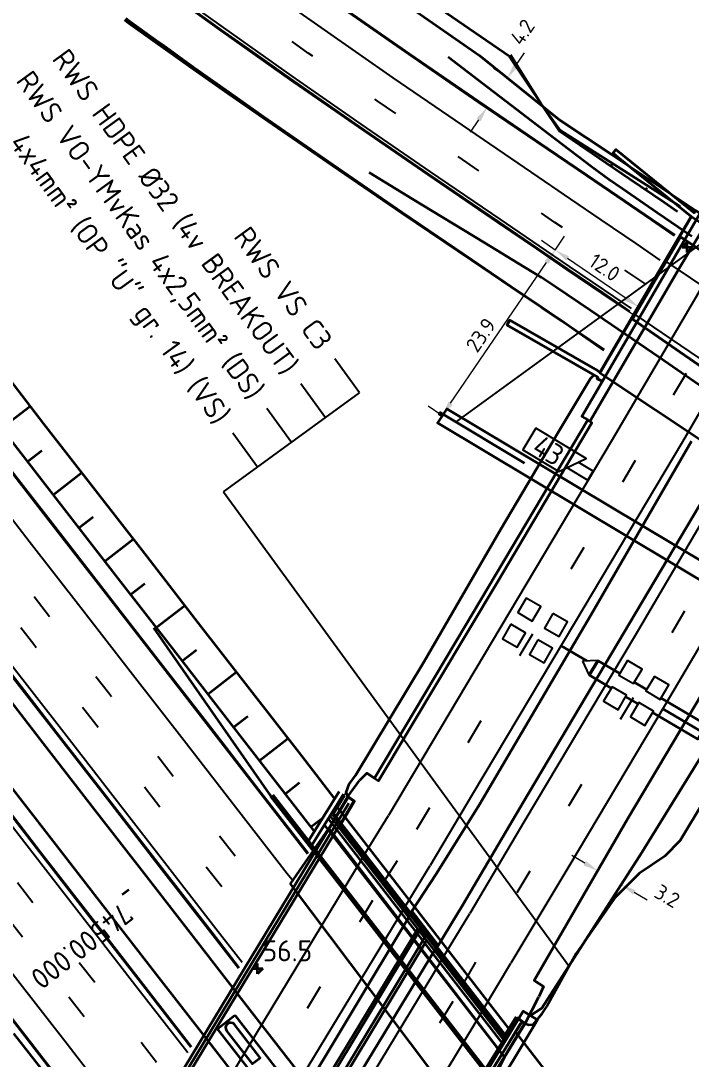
# Model space of a CAD drawing. Header units: metres. Extents: x 134219 to 139178, y 438661 to 444352.
# Drawn here: x 135409.4 to 135489.1, y 443127.5 to 443251 of the extents above; entities that cross this region are included whole.
import ezdxf
from ezdxf.enums import TextEntityAlignment as Align

# ---------------------------------------------------------------- set-up
doc = ezdxf.new("R2010")
doc.units = ezdxf.units.M
doc.linetypes.add('13strp', pattern=[4, 1, -3])
doc.linetypes.add('39strp', pattern=[12, 3, -9])
doc.layers.get('DEFPOINTS').update_dxf_attribs({"color": 193})
for name, color, linetype, lineweight in [('N-WE-KL-ET_LS_OV_KABEL-G', 10, 'KL-LS-OV-N', 35), ('N-WE-KL-ET_LS_OV_KABEL-M', 7, 'Continuous', 18), ('N-WE-KL-ET_LS_OV_KABEL-T25', 7, 'Continuous', 25), ('N-WE-KL-ET_MANTELBUIS-G', 10, 'Continuous', 35), ('N-WE-KL-MONITORING-S', 10, 'Continuous', 25), ('N-WE-KL-MONITORING-T18', 1, 'Continuous', 25), ('N-WE-VW-VS-S', 160, 'Continuous', 25), ('Utd-geleiderail-nw', 8, 'glm a2ee v014$0$f2m40080', 35), ('Utd-ondergr-bs', 8, 'Continuous', 35), ('Utd-ondergr-nw', 8, '13strp', 35), ('X-XX-AL-AANPIJLING-S', 7, 'Continuous', 25)]:
    doc.layers.add(name, color=color, linetype=linetype, lineweight=lineweight)
for name, color, linetype in [('N-WE-KL-MONITORING-T25', 2, 'Continuous'), ('Utd-weg-bs', 8, 'Continuous'), ('Utd-weg-nw', 8, 'Continuous')]:
    doc.layers.add(name, color=color, linetype=linetype)
doc.styles.add('alm a2ee v011$0$rtw_iso', font='NLCS-ISO.ttf')
doc.styles.add('dtm a2ee v011$0$rtw_iso', font='NLCS-ISO.ttf')
doc.styles.add('NLCS-ISO', font='NLCS-ISO.ttf')
doc.styles.add('NLCS_18', font='NLCS-ISO.ttf', dxfattribs={"height": 1.8})
doc.linetypes.add('glm a2ee v014$0$f2m40080', pattern='A,2,-1,[160,RTW.shx,S=0.5,R=0,X=0,Y=0],-1', length=4)
doc.linetypes.add('KL-LS-OV-N', pattern='A,4,-1,[103,NLCS.SHX,S=0.75,R=0,X=0,Y=0],-1,4,-1.5,["0V",Standard,S=1,R=0,X=0,Y=-0.5],-3', length=14.5)
doc.dimstyles.new('NLCS_t18_pijl_Dimension_l3_h1', dxfattribs={"dimtxt": 1.8, "dimasz": 1.8, "dimexe": 2, "dimexo": 2, "dimgap": 0.7, "dimtad": 1, "dimdec": 1, "dimzin": 0, "dimdsep": 46, "dimtxsty": 'NLCS_18', "dimcen": 2.5, "dimdle": 2, "dimclrd": 256, "dimclre": 256, "dimclrt": 256, "dimadec": 1, "dimazin": 0, "dimtfac": 1, "dimtdec": 1, "dimtofl": 0, "dimtmove": 1, "dimatfit": 0, "dimfxl": 0, "dimtolj": 1, "dimtzin": 0, "dimlwd": 18, "dimlwe": 18, "dimarcsym": 0})

# ---------------------------------------------------------------- blocks, each defined once
blk = doc.blocks.new('*D170')
at = {"layer": 'DEFPOINTS', "color": 0, "transparency": 16777216}
for p in [(135467.29, 443244.24), (135467.29, 443244.24), (135464.89, 443240.75)]:
    blk.add_point(p, dxfattribs=at)
at = {"layer": 'N-WE-KL-ET_LS_OV_KABEL-M', "linetype": 'Continuous', "lineweight": 18, "transparency": 16777216}
for p, q in [((135468.3, 443245.73), (135469.32, 443247.21)), ((135463.87, 443239.26), (135462.86, 443237.78))]:
    blk.add_line(p, q, dxfattribs=at)
at = {"layer": 'N-WE-KL-ET_LS_OV_KABEL-M', "lineweight": 18, "transparency": 16777216}
for p, q in [((135467.29, 443244.24), (135465.64, 443245.37)), ((135464.89, 443240.75), (135463.24, 443241.88))]:
    blk.add_line(p, q, dxfattribs=at)
at = {"layer": 'N-WE-KL-ET_LS_OV_KABEL-M', "transparency": 16777216}
for points in [[(135468.06, 443245.9), (135468.55, 443245.56), (135467.29, 443244.24)], [(135463.63, 443239.43), (135464.12, 443239.09), (135464.89, 443240.75)]]:
    blk.add_solid(points, dxfattribs=at)
at = {"layer": 'N-WE-KL-ET_LS_OV_KABEL-M', "transparency": 16777216, "insert": (135469.08, 443249.69), "char_height": 1.8, "attachment_point": 5, "rotation": 55.5703, "style": 'NLCS_18'}
blk.add_mtext('\\A1;4.2', dxfattribs=at)
blk = doc.blocks.new('SKL-DATA_SIGNAALGEVER-SO')
blk.add_lwpolyline([(-1, 2), (-1, 0), (1, 0), (1, 2)], close=True)
blk = doc.blocks.new('SVW-VS_KAST_LUSKOPPELKAST-SO')
blk.add_lwpolyline([(0, 1.5), (-1, 0), (1, 0)], close=True)
blk = doc.blocks.new('*D402')
at = {"layer": 'DEFPOINTS', "color": 0, "transparency": 16777216}
for p in [(135472.98, 443223.78), (135472.98, 443223.78), (135482.92, 443217)]:
    blk.add_point(p, dxfattribs=at)
at = {"layer": 'N-WE-KL-ET_LS_OV_KABEL-M', "lineweight": 18, "transparency": 16777216}
for p, q in [((135472.98, 443223.78), (135474.1, 443225.43)), ((135482.92, 443217), (135484.05, 443218.65))]:
    blk.add_line(p, q, dxfattribs=at)
at = {"layer": 'N-WE-KL-ET_LS_OV_KABEL-M', "linetype": 'Continuous', "lineweight": 18, "transparency": 16777216}
blk.add_line((135481.43, 443218.01), (135474.46, 443222.77), dxfattribs=at)
at = {"layer": 'N-WE-KL-ET_LS_OV_KABEL-M', "transparency": 16777216}
for points in [[(135474.63, 443223.02), (135474.29, 443222.52), (135472.98, 443223.78)], [(135481.6, 443218.26), (135481.26, 443217.76), (135482.92, 443217)]]:
    blk.add_solid(points, dxfattribs=at)
at = {"layer": 'N-WE-KL-ET_LS_OV_KABEL-M', "transparency": 16777216, "insert": (135478.85, 443221.71), "char_height": 1.8, "attachment_point": 5, "rotation": 325.6812, "style": 'NLCS_18'}
blk.add_mtext('\\A1;12.0', dxfattribs=at)
blk = doc.blocks.new('*D403')
at = {"layer": 'DEFPOINTS', "color": 0, "transparency": 16777216}
for p in [(135472.98, 443223.78), (135472.98, 443223.78), (135459.52, 443204.08)]:
    blk.add_point(p, dxfattribs=at)
at = {"layer": 'N-WE-KL-ET_LS_OV_KABEL-M', "lineweight": 18, "transparency": 16777216}
for p, q in [((135472.98, 443223.78), (135471.33, 443224.91)), ((135459.52, 443204.08), (135457.87, 443205.2))]:
    blk.add_line(p, q, dxfattribs=at)
at = {"layer": 'N-WE-KL-ET_LS_OV_KABEL-M', "linetype": 'Continuous', "lineweight": 18, "transparency": 16777216}
blk.add_line((135460.54, 443205.56), (135471.96, 443222.3), dxfattribs=at)
at = {"layer": 'N-WE-KL-ET_LS_OV_KABEL-M', "transparency": 16777216}
for points in [[(135471.71, 443222.47), (135472.21, 443222.13), (135472.98, 443223.78)], [(135460.29, 443205.73), (135460.79, 443205.39), (135459.52, 443204.08)]]:
    blk.add_solid(points, dxfattribs=at)
at = {"layer": 'N-WE-KL-ET_LS_OV_KABEL-M', "transparency": 16777216, "insert": (135464.14, 443213.67), "char_height": 1.8, "attachment_point": 5, "rotation": 55.6812, "style": 'NLCS_18'}
blk.add_mtext('\\A1;23.9', dxfattribs=at)
blk = doc.blocks.new('dtm a2ee v011$0$hecto-flat-102')
at = {"layer": 'Utd-ondergr-bs'}
for p, q in [((0, 0.625), (-0.625, 0)), ((-0.625, 0), (0.625, 0)), ((0, -0.625), (0, 0.625)), ((0.625, 0), (0, -0.625))]:
    blk.add_line(p, q, dxfattribs=at)
blk = doc.blocks.new('dtm a2ee v011$0$hecto-flat-111')
at = {"layer": 'Utd-ondergr-bs'}
for p, q in [((0, 0.625), (-0.625, 0)), ((-0.625, 0), (0.625, 0)), ((0, -0.625), (0, 0.625)), ((0.625, 0), (0, -0.625))]:
    blk.add_line(p, q, dxfattribs=at)
blk = doc.blocks.new('*D575')
at = {"layer": 'DEFPOINTS', "color": 0, "transparency": 16777216}
for p in [(135478.04, 443149.96), (135478.04, 443149.96), (135480.83, 443148.31)]:
    blk.add_point(p, dxfattribs=at)
at = {"layer": 'N-WE-KL-ET_LS_OV_KABEL-M', "linetype": 'Continuous', "lineweight": 18, "transparency": 16777216}
for p, q in [((135476.49, 443150.87), (135474.94, 443151.78)), ((135482.38, 443147.4), (135483.93, 443146.49))]:
    blk.add_line(p, q, dxfattribs=at)
at = {"layer": 'N-WE-KL-ET_LS_OV_KABEL-M', "lineweight": 18, "transparency": 16777216}
for p, q in [((135478.04, 443149.96), (135479.05, 443151.68)), ((135480.83, 443148.32), (135481.84, 443150.04))]:
    blk.add_line(p, q, dxfattribs=at)
at = {"layer": 'N-WE-KL-ET_LS_OV_KABEL-M', "transparency": 16777216}
for points in [[(135476.64, 443151.13), (135476.34, 443150.61), (135478.04, 443149.96)], [(135482.53, 443147.66), (135482.22, 443147.14), (135480.83, 443148.32)]]:
    blk.add_solid(points, dxfattribs=at)
at = {"layer": 'N-WE-KL-ET_LS_OV_KABEL-M', "transparency": 16777216, "insert": (135486.3, 443146.95), "char_height": 1.8, "attachment_point": 5, "rotation": 329.5101, "style": 'NLCS_18'}
blk.add_mtext('\\A1;3.2', dxfattribs=at)
blk = doc.blocks.new('SKL-MONITORING_CAMERA_VIDEO')
blk.add_lwpolyline([(8.5, 3), (8.5, 0), (3.5, 0), (1.5, 3)], close=True)
blk.add_lwpolyline([(2.92, 0.88), (0, 0.88), (0, 2.12), (2.08, 2.12)])
at = {"layer": 'N-WE-KL-MONITORING-T18', "linetype": 'ByBlock', "style": 'NLCS-ISO'}
blk.add_attdef('GROEPSNUMMER', text='', height=1.8, dxfattribs=at).set_placement((-2, -4), align=Align.RIGHT)
blk.add_attdef('FASE-AANSLUITING_1', (10.5, -4), '', height=1.8, dxfattribs=at)
at = {"layer": 'N-WE-KL-MONITORING-T18', "linetype": 'ByBlock', "style": 'NLCS-ISO', "flags": 1}
for tag, p in [('OMSCHRIJVING_LEGENDA', (0, -11.53)), ('LEVERANCIER', (0, -15.31)), ('LOCATIE', (0, -19.1)), ('TYPE_CAMERA', (0, -22.88)), ('TYPE_PAN/TIL/ZOOM', (0, -26.67)), ('HOOGTE_CAMERAMAST', (0, -30.45)), ('LENGTE_UITHOUDER', (0, -34.24)), ('TYPE_CAMERAMAST', (0, -38.02)), ('BPS-CODERING', (0, -41.81)), ('VOEDINGSPUNT', (0, -45.59)), ('POSITIE_X', (0, -49.37)), ('POSITIE_Y', (0, -53.16)), ('OVERIGE_OPMERKING(EN)_1', (0, -56.94)), ('OVERIGE_OPMERKING(EN)_2', (0, -60.73))]:
    blk.add_attdef(tag, p, '', height=1.8, dxfattribs=at)
at = {"layer": 'N-WE-KL-MONITORING-T25', "linetype": 'ByBlock', "style": 'NLCS-ISO'}
blk.add_attdef('CAMERA-NUMMER', text='', height=2.5, dxfattribs=at).set_placement((4.25, 1.5), align=Align.MIDDLE)

msp = doc.modelspace()

# ---------------------------------------------------------------- linework, layer by layer
at = {"layer": 'N-WE-KL-ET_LS_OV_KABEL-G', "flags": 128}
for points in [[(135137.72, 443561.06), (135145.78, 443551.18), (135171.11, 443525.5), (135184.34, 443511.16), (135208.16, 443486.08), (135226.75, 443465.82), (135245.69, 443445.65), (135260.54, 443429.78), (135270.33, 443419.03), (135273.4, 443419.46), (135275.56, 443416.11), (135315.61, 443372.98), (135324.3, 443365.55), (135329.78, 443361.21), (135339.95, 443350.76), (135352.87, 443337.28), (135358.68, 443331.25), (135366.62, 443323.69), (135376.42, 443314.55), (135387.86, 443304.35), (135402.01, 443292.44), (135415.46, 443281.65), (135429.71, 443270.85), (135443.33, 443261.3), (135463.96, 443246.92), (135473.52, 443239.23), (135479.74, 443235.11), (135525.99, 443204.28), (135528.77, 443203.14), (135530.48, 443206.52)], [(135469.33, 443198.44), (135459.29, 443204.45), (135459.19, 443204.27), (135459.52, 443204.08)], [(135476.74, 443174.91), (135473.7, 443176.7)], [(135490.89, 443166.2), (135485.78, 443169.22)], [(135491.4, 443165.29), (135483.27, 443152.12), (135471.37, 443133.6), (135470.04, 443132.76)]]:
    msp.add_lwpolyline(points, dxfattribs=at)
at = {"layer": 'N-WE-KL-ET_LS_OV_KABEL-M'}
for points in [[(135482.92, 443217), (135482.29, 443216.08)], [(135481.8, 443216.41), (135482.29, 443216.08)]]:
    msp.add_lwpolyline(points, dxfattribs=at)
at = {"layer": 'N-WE-KL-ET_MANTELBUIS-G', "flags": 128}
msp.add_lwpolyline([(135510.46, 443174.75), (135460.08, 443204.91), (135458.97, 443203.24), (135509.44, 443173.03)], close=True, dxfattribs=at)
for points in [[(135480.66, 443173.4), (135478.09, 443174.92), (135477.07, 443173.2), (135479.65, 443171.68)], [(135477.58, 443174.06), (135477.5, 443174.11)], [(135483.85, 443171.52), (135482.38, 443172.39)], [(135482.83, 443169.8), (135481.37, 443170.66)], [(135484.55, 443168.78), (135489.95, 443165.59), (135490.97, 443167.32), (135485.57, 443170.5)]]:
    msp.add_lwpolyline(points, dxfattribs=at)
msp.add_lwpolyline([(135438.52, 443082.69, 0.000642), (135469.18, 443133.27), (135470.89, 443132.24, -0.000642), (135440.23, 443081.65), (135438.52, 443082.69)], format="xyb", dxfattribs=at)
at = {"layer": 'Utd-geleiderail-nw', "linetype": 'Continuous', "flags": 128}
for points in [[(135479.34, 443232.15), (135477.42, 443233.61), (135472.94, 443237.01), (135465.01, 443243.06), (135460.26, 443246.7)], [(135471.36, 443220.52), (135469.34, 443221.75), (135464.53, 443224.66), (135455.98, 443229.86), (135450.86, 443233)], [(135489.24, 443225.4), (135485.1, 443228.22), (135480.96, 443231.04), (135479.34, 443232.15)], [(135547.16, 443165.51), (135545.68, 443166.7), (135541.77, 443169.8), (135537.85, 443172.88), (135533.92, 443175.93), (135529.96, 443178.96), (135525.99, 443181.97), (135522, 443184.95), (135522, 443184.95), (135518.24, 443187.73), (135514.47, 443190.49), (135513.97, 443190.85), (135509.93, 443193.77), (135505.87, 443196.67), (135501.8, 443199.55), (135497.72, 443202.42), (135493.62, 443205.27), (135489.52, 443208.11), (135485.4, 443210.94), (135481.28, 443213.76), (135477.16, 443216.58), (135473.03, 443219.39), (135471.36, 443220.52)], [(135425.24, 443178.84), (135426.85, 443176.52), (135432.56, 443168.31), (135438.93, 443159.13), (135444.37, 443152.12), (135439.19, 443158.8), (135444.37, 443152.12)], [(135405.96, 443173.01), (135412.09, 443165.11), (135418.22, 443157.21), (135424.35, 443149.3), (135430.48, 443141.4), (135436.61, 443133.5), (135442.73, 443125.6), (135445.14, 443122.49), (135448.86, 443117.69), (135454.97, 443109.76), (135461.06, 443101.82), (135467.14, 443093.87), (135473.19, 443085.9), (135479.22, 443077.91), (135485.23, 443069.91), (135491.22, 443061.89), (135497.19, 443053.86)], [(135407.19, 443161.31), (135413.32, 443153.41), (135419.45, 443145.5), (135425.58, 443137.6), (135431.71, 443129.7), (135437.84, 443121.8), (135440.24, 443118.69), (135443.96, 443113.9), (135450.06, 443105.98), (135456.14, 443098.06), (135462.2, 443090.11), (135468.25, 443082.15), (135474.27, 443074.18), (135480.27, 443066.19), (135486.25, 443058.19)], [(135438.94, 443159.13), (135439.19, 443158.8)], [(135408.6, 443130.6), (135411.59, 443126.75), (135415.98, 443121.09), (135421.38, 443114.12)]]:
    msp.add_lwpolyline(points, dxfattribs=at)
at = {"layer": 'Utd-ondergr-bs', "flags": 128}
for points in [[(135451.48, 443160.99), (135451.97, 443160.67), (135466.14, 443184.34), (135477.34, 443203.21), (135477.11, 443203.4), (135487.88, 443221.86), (135492.89, 443230.21), (135493.15, 443230.05), (135503.17, 443247.2), (135507.59, 443254.88)], [(135467.52, 443215.34), (135467.28, 443214.84), (135478.06, 443208.67), (135477.97, 443208.44), (135478.61, 443208.18), (135490.23, 443228.15), (135489.67, 443228.46), (135489.51, 443228.19), (135480.2, 443235.72), (135479.91, 443235.38)], [(135487.77, 443225.44), (135489.13, 443227.76), (135480.44, 443234.82), (135479.85, 443235.31), (135479.91, 443235.38)], [(135487.77, 443225.44), (135486.03, 443222.47), (135482.36, 443216.21), (135482.02, 443215.61)], [(135482.15, 443215.54), (135484.26, 443219.15), (135487.67, 443224.97), (135487.89, 443225.35)], [(135514.2, 443207.77), (135512.04, 443209.22), (135487.89, 443225.35)], [(135482.02, 443215.61), (135478.27, 443209.22), (135477.99, 443209.46), (135467.57, 443215.42), (135467.52, 443215.34)], [(135482.15, 443215.54), (135508.18, 443197.56)], [(135477.62, 443208.95), (135477.17, 443208.48), (135473.38, 443202.14), (135466.53, 443190.57), (135457.41, 443174.86), (135449.23, 443161.29)], [(135478.61, 443208.18), (135476.14, 443204), (135476.84, 443203.58)], [(135451.48, 443160.99), (135462.32, 443179.14), (135476.84, 443203.58), (135477.11, 443203.4)], [(135489.17, 443201.04), (135477.2, 443180.34), (135463.97, 443157.84), (135458.87, 443149.65)], [(135493.05, 443198.36), (135481.13, 443178.24), (135469.21, 443158.17), (135461.98, 443145.89)], [(135504.74, 443190.64), (135498.17, 443178.04), (135495.39, 443170.99), (135490.65, 443158.24), (135487.82, 443153.57), (135486.02, 443151.71), (135482.98, 443149.64), (135480.06, 443146.74), (135475.46, 443140.1), (135471.98, 443133.81)], [(135500.52, 443187.69), (135494.05, 443177.1), (135481.63, 443156.16), (135470.48, 443136.9), (135471.6, 443136.2), (135471.04, 443134.95)], [(135448.33, 443158.78), (135448.12, 443159.28), (135448.49, 443160.26), (135449.23, 443161.29)], [(135451.48, 443160.99), (135450.6, 443161.58), (135449.73, 443160.7)], [(135448.33, 443158.78), (135449.73, 443160.7)], [(135448.33, 443158.78), (135446.05, 443155), (135466.96, 443127.78), (135469.4, 443131.81)], [(135469.4, 443131.81), (135468.51, 443132.45), (135467.09, 443130.05), (135462.05, 443136.49), (135458.8, 443140.64), (135459.06, 443141.08), (135455.93, 443145.17), (135455.65, 443144.71), (135452.62, 443148.66), (135447.44, 443155.43), (135449.11, 443158.23), (135448.33, 443158.78)], [(135417.92, 443107.6), (135448.44, 443157.99)], [(135419.63, 443109.69), (135447.35, 443155.38)], [(135455.64, 443144.56), (135452.56, 443148.57), (135447.35, 443155.38)], [(135466.96, 443127.78), (135462.89, 443120), (135441.52, 443148.4), (135446.05, 443155)], [(135455.93, 443145.17), (135458.87, 443149.65)], [(135459.06, 443141.08), (135461.98, 443145.89)], [(135428.1, 443098.68), (135455.64, 443144.56)], [(135429.21, 443097.82), (135456.68, 443143.13)], [(135430.35, 443096.32), (135457.71, 443141.72)], [(135431.07, 443095.1), (135458.71, 443140.59)], [(135467.07, 443129.91), (135462.01, 443136.38), (135458.71, 443140.59)], [(135469.4, 443131.81), (135471.04, 443134.95)], [(135469.4, 443131.81), (135469.83, 443131.62), (135470.37, 443131.67), (135471.43, 443132.98), (135471.98, 443133.81)], [(135438.4, 443081.44), (135468.84, 443131.78)], [(135439.44, 443084.29), (135467.07, 443129.91)]]:
    msp.add_lwpolyline(points, dxfattribs=at)
for points in [[(135467.28, 443214.84), (135467.52, 443215.34), (135467.57, 443215.42), (135477.99, 443209.46), (135478.27, 443209.22), (135482.36, 443216.21), (135486.03, 443222.47), (135487.77, 443225.44), (135489.13, 443227.76), (135480.44, 443234.82), (135479.85, 443235.31), (135480.2, 443235.72), (135489.51, 443228.19), (135489.67, 443228.46), (135490.23, 443228.15), (135478.61, 443208.18), (135477.97, 443208.44), (135478.06, 443208.67)], [(135478.29, 443209.14), (135489.19, 443227.77), (135515.63, 443209.99), (135504.74, 443191.54)], [(135482.15, 443215.54), (135484.26, 443219.15), (135487.67, 443224.97), (135487.89, 443225.35), (135512.04, 443209.22), (135514.2, 443207.77), (135510.5, 443201.49), (135508.18, 443197.56)], [(135448.33, 443158.78), (135449.11, 443158.23), (135447.44, 443155.43), (135452.62, 443148.66), (135455.65, 443144.71), (135455.93, 443145.17), (135459.06, 443141.08), (135458.8, 443140.64), (135462.05, 443136.49), (135467.09, 443130.05), (135468.51, 443132.45), (135469.4, 443131.81), (135466.96, 443127.78), (135446.05, 443155)], [(135469.33, 443131.79), (135438.54, 443080.85), (135437.85, 443081.66), (135439.41, 443084.25), (135431.04, 443095.06), (135430.77, 443094.6), (135427.87, 443098.31), (135428.07, 443098.64), (135419.6, 443109.64), (135418.11, 443107.12), (135417.42, 443107.58), (135448.35, 443158.71), (135449.04, 443158.22), (135447.38, 443155.42), (135455.66, 443144.62), (135455.94, 443145.09), (135459, 443141.08), (135458.74, 443140.64), (135467.1, 443129.96), (135468.53, 443132.38)], [(135419.63, 443109.69), (135447.35, 443155.38), (135452.56, 443148.57), (135455.64, 443144.56), (135428.1, 443098.68), (135424.9, 443102.83)], [(135446.05, 443155), (135466.96, 443127.78), (135462.89, 443120), (135441.52, 443148.4)], [(135457.55, 443142.18), (135429.97, 443096.5), (135429.37, 443097.22), (135456.9, 443142.9)], [(135431.07, 443095.1), (135458.71, 443140.59), (135462.01, 443136.38), (135467.07, 443129.91), (135439.44, 443084.29), (135434.39, 443090.82)]]:
    msp.add_lwpolyline(points, close=True, dxfattribs=at)
at = {"layer": 'Utd-ondergr-nw', "linetype": 'Continuous'}
for p, q in [((135439.19, 443158.8), (135469.95, 443119.12)), ((135439.31, 443158.89), (135470.07, 443119.21)), ((135439.43, 443158.99), (135470.19, 443119.3)), ((135443.67, 443153.51), (135447.3, 443159.37)), ((135444.06, 443153), (135447.81, 443159.05)), ((135446.53, 443156.61), (135447.94, 443158.89)), ((135447.81, 443159.05), (135447.94, 443158.89)), ((135467.48, 443131.21), (135447.09, 443157.51)), ((135466.88, 443129.86), (135446.23, 443156.5)), ((135466.92, 443130.3), (135446.53, 443156.61)), ((135467.03, 443130.49), (135446.64, 443156.79)), ((135466.21, 443128.77), (135445.56, 443155.41)), ((135466.66, 443129.5), (135446.01, 443156.14)), ((135464.63, 443126.23), (135468.46, 443132.41)), ((135465.17, 443125.77), (135469.05, 443132.05)), ((135466.92, 443130.3), (135468.33, 443132.58))]:
    msp.add_line(p, q, dxfattribs=at)
at = {"layer": 'Utd-ondergr-nw', "color": 7, "linetype": 'Continuous'}
msp.add_line((135422.29, 443147.71), (135421.5, 443147.1), dxfattribs=at)
at = {"layer": 'Utd-ondergr-nw', "linetype": 'Continuous', "flags": 128}
for points in [[(135369.26, 443258.44), (135375.39, 443250.54), (135381.52, 443242.63), (135387.65, 443234.73), (135393.77, 443226.83), (135399.9, 443218.93), (135406.03, 443211.03), (135412.16, 443203.12), (135418.29, 443195.22), (135424.42, 443187.32), (135430.54, 443179.42), (135436.67, 443171.52), (135442.8, 443163.61), (135446.76, 443158.5)], [(135365.86, 443255.8), (135371.99, 443247.9), (135378.12, 443240), (135384.25, 443232.1), (135390.38, 443224.19), (135396.5, 443216.29), (135402.63, 443208.39), (135408.76, 443200.49), (135414.89, 443192.59), (135421.02, 443184.68), (135427.15, 443176.78), (135433.27, 443168.88), (135439.4, 443160.98), (135444.35, 443154.6)], [(135332.03, 443254.88), (135338.16, 443246.97), (135344.29, 443239.07), (135350.42, 443231.17), (135356.55, 443223.27), (135362.67, 443215.37), (135368.8, 443207.46), (135374.93, 443199.56), (135381.06, 443191.66), (135387.19, 443183.76), (135393.32, 443175.86), (135399.44, 443167.95), (135405.57, 443160.05), (135411.7, 443152.15), (135417.83, 443144.25), (135423.96, 443136.35), (135429.68, 443128.97)], [(135332.09, 443254.92), (135338.22, 443247.02), (135344.34, 443239.12), (135350.47, 443231.21), (135356.6, 443223.31), (135362.73, 443215.41), (135368.86, 443207.51), (135374.99, 443199.6), (135381.11, 443191.7), (135387.24, 443183.8), (135393.37, 443175.9), (135399.5, 443168), (135405.63, 443160.09), (135411.76, 443152.19), (135417.89, 443144.29), (135424.01, 443136.39), (135429.72, 443129.04)], [(135364.08, 443254.42), (135370.21, 443246.52), (135376.34, 443238.62), (135382.47, 443230.72), (135388.6, 443222.82), (135394.73, 443214.91), (135400.85, 443207.01), (135406.98, 443199.11), (135413.11, 443191.21), (135419.24, 443183.31), (135425.37, 443175.4), (135431.5, 443167.5), (135437.62, 443159.6), (135443.54, 443151.97)], [(135364.14, 443254.47), (135370.27, 443246.56), (135376.4, 443238.66), (135382.52, 443230.76), (135388.65, 443222.86), (135394.78, 443214.96), (135400.91, 443207.05), (135407.04, 443199.15), (135413.17, 443191.25), (135419.29, 443183.35), (135425.42, 443175.45), (135431.55, 443167.54), (135437.68, 443159.64), (135443.58, 443152.04)], [(135314.19, 443253.7), (135320.32, 443245.79), (135326.45, 443237.89), (135332.58, 443229.99), (135338.71, 443222.09), (135344.84, 443214.19), (135350.96, 443206.28), (135357.09, 443198.38), (135363.22, 443190.48), (135369.35, 443182.58), (135375.48, 443174.68), (135381.61, 443166.77), (135387.73, 443158.87), (135393.86, 443150.97), (135399.99, 443143.07), (135406.12, 443135.17), (135412.25, 443127.26), (135418.38, 443119.36), (135421.48, 443115.36)], [(135314.25, 443253.74), (135320.38, 443245.84), (135326.51, 443237.93), (135332.63, 443230.03), (135338.76, 443222.13), (135344.89, 443214.23), (135351.02, 443206.33), (135357.15, 443198.42), (135363.28, 443190.52), (135369.4, 443182.62), (135375.53, 443174.72), (135381.66, 443166.82), (135387.79, 443158.91), (135393.92, 443151.01), (135400.05, 443143.11), (135406.17, 443135.21), (135412.3, 443127.31), (135418.43, 443119.4), (135421.51, 443115.43)], [(135346.24, 443253.24), (135352.37, 443245.34), (135358.5, 443237.44), (135364.63, 443229.54), (135370.76, 443221.64), (135376.89, 443213.73), (135383.02, 443205.83), (135389.14, 443197.93), (135395.27, 443190.03), (135401.4, 443182.12), (135407.53, 443174.22), (135413.66, 443166.32), (135419.79, 443158.42), (135425.91, 443150.52), (135432.04, 443142.61), (135435.34, 443138.37)], [(135346.3, 443253.29), (135352.43, 443245.38), (135358.56, 443237.48), (135364.69, 443229.58), (135370.81, 443221.68), (135376.94, 443213.78), (135383.07, 443205.87), (135389.2, 443197.97), (135395.33, 443190.07), (135401.46, 443182.17), (135407.58, 443174.27), (135413.71, 443166.36), (135419.84, 443158.46), (135425.97, 443150.56), (135432.1, 443142.66), (135435.38, 443138.43)], [(135481.83, 443216.47), (135478.59, 443218.68), (135474.46, 443221.5), (135470.85, 443223.96), (135466.19, 443227.12), (135457.93, 443232.76), (135449.69, 443238.42), (135441.48, 443244.13), (135437.38, 443247.01), (135433.3, 443249.9), (135429.49, 443252.63)], [(135487.18, 443225.47), (135484.48, 443227.32), (135480.34, 443230.13), (135476.72, 443232.6), (135472.08, 443235.76), (135463.83, 443241.38), (135455.63, 443247.02), (135447.47, 443252.69)], [(135487.21, 443225.53), (135484.52, 443227.37), (135480.38, 443230.19), (135476.76, 443232.66), (135472.12, 443235.82), (135463.87, 443241.44), (135455.67, 443247.08), (135447.51, 443252.75)], [(135481.8, 443216.41), (135478.55, 443218.62), (135474.42, 443221.44), (135470.81, 443223.9), (135466.16, 443227.07), (135457.89, 443232.7), (135449.65, 443238.37), (135441.44, 443244.07), (135437.34, 443246.95), (135433.26, 443249.84), (135429.45, 443252.58)], [(135487.52, 443228.33), (135485.92, 443229.42), (135481.78, 443232.24), (135478.16, 443234.71), (135473.51, 443237.87), (135467.53, 443246.79), (135459.35, 443252.41)], [(135478.77, 443211.83), (135475.49, 443214.13), (135473.79, 443215.3), (135471.36, 443216.94), (135467.73, 443219.38), (135463.07, 443222.53), (135454.77, 443228.14), (135446.49, 443233.79), (135438.22, 443239.48), (135434.1, 443242.36), (135429.99, 443245.25), (135426.14, 443247.98), (135425.73, 443248.27), (135422.3, 443250.73), (135421.79, 443251.1)], [(135478.79, 443211.89), (135475.5, 443214.14), (135471.37, 443216.95), (135467.75, 443219.41), (135463.1, 443222.58), (135454.83, 443228.22), (135446.56, 443233.9), (135438.32, 443239.63), (135434.21, 443242.52), (135430.11, 443245.42), (135426.28, 443248.17), (135425.86, 443248.47), (135422.45, 443250.93), (135421.95, 443251.3)], [(135423.48, 443250.04), (135423.41, 443249.94)], [(135427.61, 443247.21), (135427.48, 443247.03)], [(135487.85, 443228.96), (135486.28, 443229.96), (135482.05, 443232.65), (135478.35, 443234.99), (135473.6, 443238), (135471.22, 443241.28), (135467.68, 443247)], [(135431.62, 443244.22), (135431.56, 443244.14)], [(135435.76, 443241.42), (135435.66, 443241.27)], [(135439.81, 443238.49), (135439.77, 443238.42)], [(135475.51, 443236.65), (135475.45, 443236.55)], [(135443.97, 443235.7), (135443.88, 443235.58)], [(135479.8, 443234.07), (135479.58, 443233.74)], [(135448.04, 443232.81), (135448.01, 443232.75)], [(135483.87, 443231.16), (135483.71, 443230.93)], [(135452.2, 443230.03), (135452.14, 443229.94)], [(135456.3, 443227.16), (135456.27, 443227.13)], [(135460.45, 443224.38), (135460.42, 443224.33)], [(135464.57, 443221.55), (135464.56, 443221.53)], [(135468.72, 443218.75), (135468.7, 443218.73)], [(135472.85, 443215.94), (135472.85, 443215.93)], [(135476.96, 443213.1), (135476.98, 443213.12)], [(135481.09, 443210.26), (135481.11, 443210.3)], [(135410.57, 443205.17), (135407.17, 443202.54)], [(135411.93, 443199.91), (135410.23, 443198.59)], [(135416.7, 443197.27), (135413.3, 443194.64)], [(135418.06, 443192), (135416.36, 443190.69)], [(135422.82, 443189.37), (135419.43, 443186.73)], [(135424.19, 443184.1), (135422.49, 443182.78)], [(135428.95, 443181.47), (135425.56, 443178.83)], [(135430.32, 443176.2), (135428.62, 443174.88)], [(135435.08, 443173.57), (135431.68, 443170.93)], [(135436.45, 443168.3), (135434.75, 443166.98)], [(135441.21, 443165.66), (135437.81, 443163.03)], [(135442.58, 443160.4), (135440.88, 443159.08)], [(135445.35, 443156.22), (135443.94, 443155.13)], [(135468.26, 443130.77), (135473.48, 443124), (135479.61, 443116.01), (135485.72, 443108.01), (135491.8, 443099.99), (135497.87, 443091.96), (135503.92, 443083.91), (135509.94, 443075.85), (135515.95, 443067.77), (135521.94, 443059.68), (135527.9, 443051.57)]]:
    msp.add_lwpolyline(points, dxfattribs=at)
at = {"layer": 'Utd-ondergr-nw', "linetype": 'Continuous'}
msp.add_lwpolyline([(135434.89, 443132.77), (135442.49, 443122.97), (135440.43, 443121.38), (135432.83, 443131.18), (135434.89, 443132.77)], dxfattribs=at)
msp.add_lwpolyline([(135433.91, 443130.93), (135436.97, 443126.98), (135437.92, 443127.71), (135434.86, 443131.66, 1), (135433.91, 443130.93)], format="xyb", dxfattribs=at)
at = {"layer": 'Utd-weg-bs', "flags": 128}
for points in [[(135548.55, 443277.81), (135536.76, 443256.8), (135525.91, 443237.73), (135512.58, 443214.82), (135499.12, 443191.86), (135486.04, 443169.69), (135474.6, 443150.47), (135467.7, 443138.98)], [(135536.41, 443271.02), (135524.74, 443250.31), (135512.59, 443229.21), (135505.95, 443217.71), (135494.06, 443197.65), (135482.48, 443177.95), (135469.36, 443155.92), (135462.82, 443144.89)], [(135524.77, 443264.49), (135513.26, 443244.53), (135500.02, 443221.54), (135488.1, 443200.97), (135475.29, 443179.4), (135463.14, 443159.06), (135458.1, 443150.59)], [(135512.51, 443257.63), (135501.88, 443239.16), (135489.48, 443217.8), (135479.74, 443201.21), (135466.53, 443178.95), (135453.18, 443156.53)], [(135512.43, 443204.77), (135486.16, 443222.4)], [(135508.65, 443198.36), (135482.49, 443216.12)], [(135450.24, 443151.77), (135453.18, 443156.53)], [(135422.52, 443105.92), (135450.2, 443151.66)], [(135455.02, 443145.53), (135458.1, 443150.59)], [(135427.27, 443099.75), (135454.98, 443145.42)], [(135459.62, 443139.59), (135462.82, 443144.89)], [(135432.01, 443093.89), (135459.57, 443139.5)], [(135464.43, 443133.45), (135467.7, 443138.98)], [(135436.8, 443087.7), (135464.38, 443133.35)]]:
    msp.add_lwpolyline(points, dxfattribs=at)
at = {"layer": 'Utd-weg-bs', "linetype": '39strp', "flags": 128}
for points in [[(135542.38, 443274.36), (135530.85, 443253.84), (135518.19, 443231.41), (135508.24, 443214.43), (135495.7, 443193.24), (135479.1, 443165.22), (135465.24, 443141.96)], [(135518.59, 443261.04), (135506.02, 443239.13), (135493.7, 443217.99), (135481.5, 443197.04), (135469.02, 443175.99), (135455.68, 443153.51)], [(135452.62, 443148.66), (135455.68, 443153.51)], [(135424.9, 443102.83), (135452.56, 443148.57)], [(135462.05, 443136.49), (135465.24, 443141.96)], [(135434.39, 443090.82), (135462.01, 443136.38)]]:
    msp.add_lwpolyline(points, dxfattribs=at)
at = {"layer": 'Utd-weg-nw', "linetype": '39strp', "flags": 128}
for points in [[(135483.75, 443219.7), (135480.71, 443221.78), (135476.57, 443224.6), (135472.95, 443227.06), (135468.31, 443230.22), (135460.05, 443235.85), (135451.82, 443241.51), (135443.63, 443247.2), (135439.55, 443250.07), (135435.48, 443252.96), (135431.68, 443255.68), (135431.27, 443255.97), (135427.9, 443258.41), (135427.39, 443258.78), (135423.37, 443261.73), (135419.37, 443264.69), (135415.39, 443267.68), (135411.42, 443270.7), (135407.47, 443273.73), (135403.54, 443276.79), (135399.63, 443279.87), (135395.73, 443282.97), (135391.85, 443286.1), (135387.99, 443289.25), (135384.15, 443292.42), (135380.32, 443295.61), (135376.52, 443298.82), (135372.73, 443302.06), (135368.96, 443305.31), (135365.21, 443308.59), (135365.08, 443308.71), (135361.47, 443311.89), (135357.76, 443315.21), (135354.07, 443318.55), (135350.39, 443321.92), (135346.74, 443325.3), (135343.1, 443328.7), (135339.48, 443332.13), (135335.89, 443335.57), (135332.31, 443339.04), (135328.75, 443342.53), (135325.21, 443346.04), (135321.7, 443349.56), (135318.2, 443353.11), (135317.63, 443353.69), (135314.72, 443356.68), (135314.06, 443357.36), (135310.93, 443360.61), (135307.82, 443363.87), (135304.4, 443367.5), (135300.99, 443371.14), (135297.6, 443374.79), (135294.21, 443378.46), (135290.83, 443382.13), (135287.46, 443385.82), (135284.84, 443388.7)], [(135271.3, 443362.72), (135272.79, 443360.79), (135278.92, 443352.89), (135285.05, 443344.99), (135291.18, 443337.09), (135297.31, 443329.19), (135303.44, 443321.28), (135309.56, 443313.38), (135315.69, 443305.48), (135321.82, 443297.58), (135327.95, 443289.67), (135334.08, 443281.77), (135340.21, 443273.87), (135346.34, 443265.97), (135352.46, 443258.07), (135358.59, 443250.16), (135364.72, 443242.26), (135370.85, 443234.36), (135376.98, 443226.46), (135383.11, 443218.56), (135389.23, 443210.65), (135395.36, 443202.75), (135401.49, 443194.85), (135407.62, 443186.95), (135413.75, 443179.05), (135419.88, 443171.14), (135426, 443163.24), (135432.13, 443155.34), (135438.26, 443147.44), (135439.69, 443145.59)], [(135269.71, 443359.06), (135270.03, 443358.65), (135276.16, 443350.75), (135282.29, 443342.84), (135288.41, 443334.94), (135294.54, 443327.04), (135300.67, 443319.14), (135306.8, 443311.24), (135312.93, 443303.33), (135319.06, 443295.43), (135325.18, 443287.53), (135331.31, 443279.63), (135337.44, 443271.73), (135343.57, 443263.82), (135349.7, 443255.92), (135355.83, 443248.02), (135361.95, 443240.12), (135368.08, 443232.22), (135374.21, 443224.31), (135380.34, 443216.41), (135386.47, 443208.51), (135392.6, 443200.61), (135398.73, 443192.71), (135404.85, 443184.8), (135410.98, 443176.9), (135417.11, 443169), (135423.24, 443161.1), (135429.37, 443153.19), (135435.5, 443145.29), (135437.76, 443142.38)], [(135261.97, 443338.2), (135267.35, 443331.26), (135273.48, 443323.36), (135279.61, 443315.46), (135285.74, 443307.56), (135291.86, 443299.65), (135297.99, 443291.75), (135304.12, 443283.85), (135310.25, 443275.95), (135316.38, 443268.05), (135322.51, 443260.14), (135328.63, 443252.24), (135334.76, 443244.34), (135340.89, 443236.44), (135347.02, 443228.53), (135353.15, 443220.63), (135359.28, 443212.73), (135365.4, 443204.83), (135371.53, 443196.93), (135377.66, 443189.02), (135383.79, 443181.12), (135389.92, 443173.22), (135396.05, 443165.32), (135402.18, 443157.42), (135408.3, 443149.51), (135414.43, 443141.61), (135420.56, 443133.71), (135426.69, 443125.81), (135427.3, 443125.02)], [(135260.71, 443334.11), (135264.58, 443329.12), (135270.71, 443321.21), (135276.84, 443313.31), (135282.97, 443305.41), (135289.1, 443297.51), (135295.23, 443289.61), (135301.36, 443281.7), (135307.48, 443273.8), (135313.61, 443265.9), (135319.74, 443258), (135325.87, 443250.1), (135332, 443242.19), (135338.13, 443234.29), (135344.25, 443226.39), (135350.38, 443218.49), (135356.51, 443210.59), (135362.64, 443202.68), (135368.77, 443194.78), (135374.9, 443186.88), (135381.02, 443178.98), (135387.15, 443171.08), (135393.28, 443163.17), (135399.41, 443155.27), (135405.54, 443147.37), (135411.67, 443139.47), (135417.79, 443131.57), (135423.92, 443123.66), (135425.36, 443121.81)]]:
    msp.add_lwpolyline(points, dxfattribs=at)
at = {"layer": 'Utd-weg-nw', "linetype": 'Continuous', "flags": 128}
for points in [[(135316.9, 443255.79), (135323.02, 443247.89), (135329.15, 443239.99), (135335.28, 443232.09), (135341.41, 443224.18), (135347.54, 443216.28), (135353.67, 443208.38), (135359.79, 443200.48), (135365.92, 443192.58), (135372.05, 443184.67), (135378.18, 443176.77), (135384.31, 443168.87), (135390.44, 443160.97), (135396.56, 443153.07), (135402.69, 443145.16), (135408.82, 443137.26), (135414.95, 443129.36), (135421.08, 443121.46), (135423.37, 443118.5)], [(135331.48, 443254.45), (135337.61, 443246.55), (135343.74, 443238.64), (135349.86, 443230.74), (135355.99, 443222.84), (135362.12, 443214.94), (135368.25, 443207.03), (135374.38, 443199.13), (135380.51, 443191.23), (135386.63, 443183.33), (135392.76, 443175.43), (135398.89, 443167.52), (135405.02, 443159.62), (135411.15, 443151.72), (135417.28, 443143.82), (135423.41, 443135.92), (135429.29, 443128.33)], [(135346.85, 443253.72), (135352.98, 443245.81), (135359.11, 443237.91), (135365.24, 443230.01), (135371.37, 443222.11), (135377.5, 443214.21), (135383.62, 443206.3), (135389.75, 443198.4), (135395.88, 443190.5), (135402.01, 443182.6), (135408.14, 443174.69), (135414.27, 443166.79), (135420.39, 443158.89), (135426.52, 443150.99), (135432.65, 443143.09), (135435.76, 443139.07)], [(135482.04, 443216.81), (135478.82, 443219.01), (135474.69, 443221.83), (135471.07, 443224.29), (135466.42, 443227.45), (135458.16, 443233.09), (135449.92, 443238.75), (135441.7, 443244.46), (135437.61, 443247.34), (135433.53, 443250.23), (135429.72, 443252.96)], [(135485.47, 443222.59), (135482.59, 443224.55), (135478.46, 443227.37), (135474.84, 443229.83), (135470.19, 443232.99), (135461.94, 443238.62), (135453.72, 443244.27), (135445.55, 443249.95), (135441.48, 443252.81)], [(135361.44, 443252.37), (135367.57, 443244.47), (135373.69, 443236.57), (135379.82, 443228.66), (135385.95, 443220.76), (135392.08, 443212.86), (135398.21, 443204.96), (135404.34, 443197.06), (135410.46, 443189.15), (135416.59, 443181.25), (135422.72, 443173.35), (135428.85, 443165.45), (135434.98, 443157.55), (135441.11, 443149.64), (135441.69, 443148.9)]]:
    msp.add_lwpolyline(points, dxfattribs=at)
at = {"layer": 'X-XX-AL-AANPIJLING-S'}
for p, q in [((135461.18, 443203.32), (135524.49, 443249.43)), ((135449.72, 443206.78), (135446.77, 443210.83)), ((135445.68, 443203.84), (135442.73, 443207.88)), ((135433.55, 443195.01), (135449.72, 443206.78)), ((135441.63, 443200.9), (135438.69, 443204.94)), ((135437.59, 443197.95), (135434.65, 443201.99))]:
    msp.add_line(p, q, dxfattribs=at)
msp.add_lwpolyline([(135433.55, 443195.01), (135474.61, 443138.64)], dxfattribs=at)

# ---------------------------------------------------------------- block references
at = {"layer": 'N-WE-KL-MONITORING-S'}
ref = msp.add_blockref('SKL-MONITORING_CAMERA_VIDEO', (135476.41, 443195.66), dxfattribs=dict(at, xscale=-1, rotation=329.0951519433436))
ref.add_attrib('CAMERA-NUMMER', '43', dxfattribs={"layer": 'N-WE-KL-MONITORING-T25', "linetype": 'ByBlock', "height": 2.5, "rotation": 329.0952, "style": 'NLCS-ISO'}).set_placement((135472.18, 443199.94), align=Align.MIDDLE)
at = {"layer": 'N-WE-VW-VS-S'}
for name, p, rotation in [('SKL-DATA_SIGNAALGEVER-SO', (135469.39, 443180.16), 330.0441094095135), ('SKL-DATA_SIGNAALGEVER-SO', (135472.58, 443178.31), 330.0441094095135), ('SKL-DATA_SIGNAALGEVER-SO', (135467.59, 443177.04), 330.0441094095135), ('SKL-DATA_SIGNAALGEVER-SO', (135470.79, 443175.19), 330.0441094095135), ('SVW-VS_KAST_LUSKOPPELKAST-SO', (135477.5, 443174.12), 59.64672658149178), ('SKL-DATA_SIGNAALGEVER-SO', (135481.42, 443172.72), 329.4577428063079), ('SKL-DATA_SIGNAALGEVER-SO', (135484.61, 443170.84), 329.4577428063079), ('SKL-DATA_SIGNAALGEVER-SO', (135479.59, 443169.62), 329.4577428063079), ('SKL-DATA_SIGNAALGEVER-SO', (135482.78, 443167.74), 329.4577428063079)]:
    msp.add_blockref(name, p, dxfattribs=dict(at, rotation=rotation))
at = {"layer": 'Utd-ondergr-bs'}
for name, p in [('dtm a2ee v011$0$hecto-flat-111', (135488.68, 443224.1)), ('dtm a2ee v011$0$hecto-flat-102', (135437.6, 443138.32))]:
    msp.add_blockref(name, p, dxfattribs=at)

# ---------------------------------------------------------------- texts
at = {"layer": 'N-WE-KL-ET_LS_OV_KABEL-T25', "style": 'NLCS-ISO'}
for s, p in [('RWS OP Evd-3 VO-YMvKas 4x4mm² (OP "U" gr. 14) (VS)', (135433.52, 443203.55)), ('RWS HDPE Ø32 (4v BREAKOUT)', (135441.6, 443209.43)), ('RWS VO-YMvKas 4x2,5mm² (DS)', (135437.56, 443206.49)), ('RWS VS C3', (135445.64, 443212.38))]:
    msp.add_text(s, height=2.5, rotation=306.066, dxfattribs=at).set_placement(p, align=Align.MIDDLE_RIGHT)
at = {"layer": 'Utd-ondergr-bs', "color": 7, "style": 'dtm a2ee v011$0$rtw_iso'}
msp.add_text('56.5', height=2.5, dxfattribs=at).set_placement((135438.19, 443139.19))
at = {"layer": 'Utd-ondergr-nw', "color": 7, "style": 'alm a2ee v011$0$rtw_iso'}
msp.add_text('74500.000', height=2.5, rotation=217.7951, dxfattribs=at).set_placement((135421.49, 443146.3))

# ---------------------------------------------------------------- dimensions: what is measured, and where the dimension line sits
at = {"layer": 'N-WE-KL-ET_LS_OV_KABEL-M'}
for base, p1, p2, angle, picture, middle in [((135467.29, 443244.24), (135464.89, 443240.75), (135467.29, 443244.24), 55.5703, '*D170', (135470.4, 443248.78)), ((135472.98, 443223.78), (135459.52, 443204.08), (135472.98, 443223.78), 55.6812, '*D403', (135465.46, 443212.77)), ((135478.04, 443149.96), (135480.83, 443148.31), (135478.04, 443149.96), 149.5101, '*D575', (135485.49, 443145.57))]:
    dim = msp.add_linear_dim(base=base, p1=p1, p2=p2, angle=angle, dimstyle='NLCS_t18_pijl_Dimension_l3_h1', dxfattribs=at)
    dim.commit()
    dim.dimension.update_dxf_attribs({"geometry": picture, "text_midpoint": middle, "dimtype": 161})
dim = msp.add_aligned_dim(p1=(135482.92, 443217), p2=(135472.98, 443223.78), distance=0, dimstyle='NLCS_t18_pijl_Dimension_l3_h1', dxfattribs=at)
dim.commit()
dim.dimension.update_dxf_attribs({"geometry": '*D402', "text_midpoint": (135478.85, 443221.71)})

doc.saveas('drawing.dxf')
